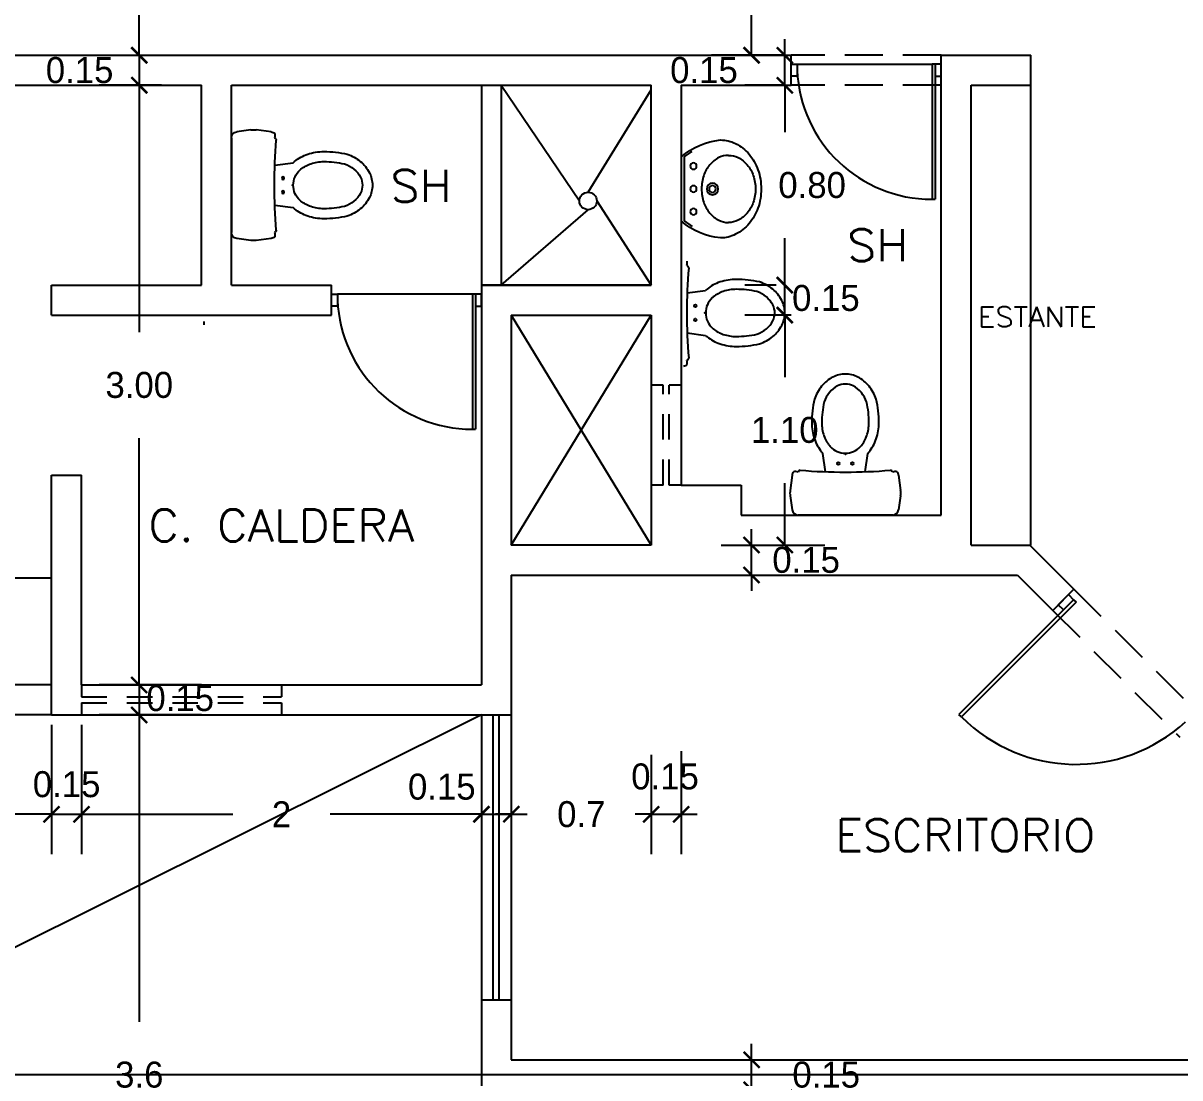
# Model space of a CAD drawing. Header units: millimetres. Extents: x 223 to 336, y 70 to 139.
# Drawn here: x 259.69 to 265.47, y 127.68 to 132.96 of the extents above; entities that cross this region are included whole.
import ezdxf

# ---------------------------------------------------------------- set-up
doc = ezdxf.new("R2010")
doc.units = ezdxf.units.MM
doc.linetypes.add('HIDDEN', pattern=[9.525, 6.35, -3.175])
doc.layers.add('COTAS', color=3, linetype='Continuous', lineweight=9)
for name, color, linetype in [('MUEBLES', 253, 'Continuous'), ('MUROS', 5, 'Continuous'), ('MUROS-BAJOS', 40, 'Continuous'), ('pisos', 8, 'Continuous'), ('PROYECCIONES', 6, 'HIDDEN'), ('PUERTAS', 2, 'Continuous'), ('TEXTOS', 4, 'Continuous')]:
    doc.layers.add(name, color=color, linetype=linetype)
doc.layers.add('VENTANAS', color=250, linetype='Continuous', plot=False)
doc.styles.add('ROMANS', font='romans.shx', dxfattribs={"height": 0.05})
doc.dimstyles.new('ISO-25', dxfattribs={"dimtxt": 0.13, "dimasz": 0.08, "dimexe": 0.2, "dimexo": 0.2, "dimgap": 0.2, "dimtad": 0, "dimtih": 1, "dimtoh": 1, "dimdec": 3, "dimdsep": 46, "dimtxsty": 'Standard', "dimblk": 'ARCHTICK', "dimcen": 3, "dimadec": 0, "dimazin": 0, "dimtfac": 1, "dimtdec": 3, "dimtmove": 0, "dimatfit": 3, "dimldrblk": 'ARCHTICK', "dimfxl": 1, "dimarcsym": 0})

# ---------------------------------------------------------------- blocks, each defined once
blk = doc.blocks.new('_ARCHTICK')
at = {"color": 0, "linetype": 'ByBlock', "const_width": 0.15}
blk.add_lwpolyline([(-0.5, -0.5), (0.5, 0.5)], dxfattribs=at)
blk = doc.blocks.new('*D211')
at = {"layer": 'COTAS', "color": 0, "lineweight": -2, "ltscale": 0.05, "transparency": 16777216}
for p, q in [((260.3788, 132.6458), (260.0672, 132.6458)), ((260.2672, 132.6458), (260.2672, 131.4108)), ((260.2672, 129.6458), (260.2672, 130.8808)), ((260.5788, 129.6458), (260.0672, 129.6458))]:
    blk.add_line(p, q, dxfattribs=at)
at = {"layer": 'Defpoints', "color": 0, "ltscale": 0.05, "transparency": 16777216}
for p in [(260.5788, 132.6458), (260.2672, 129.6458), (260.7788, 129.6458)]:
    blk.add_point(p, dxfattribs=at)
at = {"layer": 'COTAS', "color": 0, "lineweight": -2, "ltscale": 0.05, "transparency": 16777216, "xscale": 0.08, "yscale": 0.08, "zscale": 0.08}
for p, rotation in [((260.2672, 132.6458), 90), ((260.2672, 129.6458), 270)]:
    blk.add_blockref('_ARCHTICK', p, dxfattribs=dict(at, rotation=rotation))
at = {"layer": 'COTAS', "color": 0, "ltscale": 0.05, "transparency": 16777216, "insert": (260.2672, 131.1458), "char_height": 0.13, "attachment_point": 5}
blk.add_mtext('3.00', dxfattribs=at)
blk = doc.blocks.new('*D224')
at = {"layer": 'COTAS', "color": 0, "lineweight": -2, "ltscale": 0.05, "transparency": 16777216}
for p, q in [((260.2672, 129.6458), (260.2672, 129.7258)), ((260.5788, 129.6458), (260.0672, 129.6458)), ((260.2672, 129.6458), (260.2672, 129.4958)), ((260.2672, 129.6458), (260.2672, 129.4958)), ((260.5788, 129.4958), (260.0672, 129.4958)), ((260.2672, 129.4958), (260.2672, 129.4158))]:
    blk.add_line(p, q, dxfattribs=at)
at = {"layer": 'Defpoints', "color": 0, "ltscale": 0.05, "transparency": 16777216}
for p in [(260.7788, 129.6458), (260.2672, 129.4958), (260.7788, 129.4958)]:
    blk.add_point(p, dxfattribs=at)
at = {"layer": 'COTAS', "color": 0, "lineweight": -2, "ltscale": 0.05, "transparency": 16777216, "xscale": 0.08, "yscale": 0.08, "zscale": 0.08}
for p, rotation in [((260.2672, 129.6458), 270), ((260.2672, 129.4958), 90)]:
    blk.add_blockref('_ARCHTICK', p, dxfattribs=dict(at, rotation=rotation))
at = {"layer": 'COTAS', "color": 0, "ltscale": 0.05, "transparency": 16777216, "insert": (260.472, 129.5795), "char_height": 0.13, "attachment_point": 5}
blk.add_mtext('0.15', dxfattribs=at)
blk = doc.blocks.new('*D225')
at = {"layer": 'COTAS', "color": 0, "lineweight": -2, "ltscale": 0.05, "transparency": 16777216}
for p, q in [((260.5788, 129.4958), (260.0672, 129.4958)), ((260.2672, 129.4958), (260.2672, 127.9608)), ((260.2672, 125.8958), (260.2672, 127.4308)), ((260.5788, 125.8958), (260.0672, 125.8958))]:
    blk.add_line(p, q, dxfattribs=at)
at = {"layer": 'Defpoints', "color": 0, "ltscale": 0.05, "transparency": 16777216}
for p in [(260.7788, 129.4958), (260.2672, 125.8958), (260.7788, 125.8958)]:
    blk.add_point(p, dxfattribs=at)
at = {"layer": 'COTAS', "color": 0, "lineweight": -2, "ltscale": 0.05, "transparency": 16777216, "xscale": 0.08, "yscale": 0.08, "zscale": 0.08}
for p, rotation in [((260.2672, 129.4958), 90), ((260.2672, 125.8958), 270)]:
    blk.add_blockref('_ARCHTICK', p, dxfattribs=dict(at, rotation=rotation))
at = {"layer": 'COTAS', "color": 0, "ltscale": 0.05, "transparency": 16777216, "insert": (260.2672, 127.6958), "char_height": 0.13, "attachment_point": 5}
blk.add_mtext('3.6', dxfattribs=at)
blk = doc.blocks.new('*D234')
at = {"layer": 'COTAS', "color": 0, "lineweight": -2, "ltscale": 0.05, "transparency": 16777216}
for p, q in [((260.3788, 133.7958), (260.0672, 133.7958)), ((260.2672, 133.7958), (260.2672, 133.5608)), ((260.2672, 132.7958), (260.2672, 133.0308))]:
    blk.add_line(p, q, dxfattribs=at)
at = {"layer": 'Defpoints', "color": 0, "ltscale": 0.05, "transparency": 16777216}
for p in [(260.5788, 133.7958), (260.2672, 132.7958), (260.2672, 132.7958)]:
    blk.add_point(p, dxfattribs=at)
at = {"layer": 'COTAS', "color": 0, "lineweight": -2, "ltscale": 0.05, "transparency": 16777216, "xscale": 0.08, "yscale": 0.08, "zscale": 0.08}
for p, rotation in [((260.2672, 133.7958), 90), ((260.2672, 132.7958), 270)]:
    blk.add_blockref('_ARCHTICK', p, dxfattribs=dict(at, rotation=rotation))
at = {"layer": 'COTAS', "color": 0, "ltscale": 0.05, "transparency": 16777216, "insert": (260.2672, 133.2958), "char_height": 0.13, "attachment_point": 5}
blk.add_mtext('1.00', dxfattribs=at)
blk = doc.blocks.new('*D235')
at = {"layer": 'COTAS', "color": 0, "lineweight": -2, "ltscale": 0.05, "transparency": 16777216}
for p, q in [((260.2672, 132.7958), (260.2672, 132.8758)), ((260.2672, 132.7958), (260.2672, 132.6458)), ((260.2672, 132.7958), (260.2672, 132.6458)), ((260.3788, 132.6458), (260.0672, 132.6458)), ((260.2672, 132.6458), (260.2672, 132.5658))]:
    blk.add_line(p, q, dxfattribs=at)
at = {"layer": 'Defpoints', "color": 0, "ltscale": 0.05, "transparency": 16777216}
for p in [(260.2672, 132.7958), (260.2672, 132.6458), (260.5788, 132.6458)]:
    blk.add_point(p, dxfattribs=at)
at = {"layer": 'COTAS', "color": 0, "lineweight": -2, "ltscale": 0.05, "transparency": 16777216, "xscale": 0.08, "yscale": 0.08, "zscale": 0.08}
for p, rotation in [((260.2672, 132.7958), 270), ((260.2672, 132.6458), 90)]:
    blk.add_blockref('_ARCHTICK', p, dxfattribs=dict(at, rotation=rotation))
at = {"layer": 'COTAS', "color": 0, "ltscale": 0.05, "transparency": 16777216, "insert": (259.9688, 132.7208), "char_height": 0.13, "attachment_point": 5}
blk.add_mtext('0.15', dxfattribs=at)
blk = doc.blocks.new('*D242')
at = {"layer": 'COTAS', "color": 0, "lineweight": -2, "ltscale": 0.05, "transparency": 16777216}
for p, q in [((263.3308, 127.7708), (263.3308, 127.8508)), ((263.1788, 127.7708), (263.5308, 127.7708)), ((263.3308, 127.6208), (263.3308, 127.7708)), ((263.3308, 127.6208), (263.3308, 127.7708)), ((263.1788, 127.6208), (263.5308, 127.6208)), ((263.3308, 127.6208), (263.3308, 127.5408))]:
    blk.add_line(p, q, dxfattribs=at)
at = {"layer": 'Defpoints', "color": 0, "ltscale": 0.05, "transparency": 16777216}
for p in [(262.9788, 127.7708), (263.3308, 127.7708), (262.9788, 127.6208)]:
    blk.add_point(p, dxfattribs=at)
at = {"layer": 'COTAS', "color": 0, "lineweight": -2, "ltscale": 0.05, "transparency": 16777216, "xscale": 0.08, "yscale": 0.08, "zscale": 0.08}
for p, rotation in [((263.3308, 127.7708), 270), ((263.3308, 127.6208), 90)]:
    blk.add_blockref('_ARCHTICK', p, dxfattribs=dict(at, rotation=rotation))
at = {"layer": 'COTAS', "color": 0, "ltscale": 0.05, "transparency": 16777216, "insert": (263.7041, 127.6958), "char_height": 0.13, "attachment_point": 5}
blk.add_mtext('0.15', dxfattribs=at)
blk = doc.blocks.new('*D248')
at = {"layer": 'COTAS', "color": 0, "lineweight": -2, "ltscale": 0.05, "transparency": 16777216}
for p, q in [((263.3308, 130.3458), (263.3308, 130.4258)), ((263.1788, 130.3458), (263.5308, 130.3458)), ((263.3308, 130.1958), (263.3308, 130.3458)), ((263.3308, 130.1958), (263.3308, 130.3458)), ((263.1788, 130.1958), (263.5308, 130.1958)), ((263.3308, 130.1958), (263.3308, 130.1158))]:
    blk.add_line(p, q, dxfattribs=at)
at = {"layer": 'Defpoints', "color": 0, "ltscale": 0.05, "transparency": 16777216}
for p in [(262.9788, 130.3458), (263.3308, 130.3458), (262.9788, 130.1958)]:
    blk.add_point(p, dxfattribs=at)
at = {"layer": 'COTAS', "color": 0, "lineweight": -2, "ltscale": 0.05, "transparency": 16777216, "xscale": 0.08, "yscale": 0.08, "zscale": 0.08}
for p, rotation in [((263.3308, 130.3458), 270), ((263.3308, 130.1958), 90)]:
    blk.add_blockref('_ARCHTICK', p, dxfattribs=dict(at, rotation=rotation))
at = {"layer": 'COTAS', "color": 0, "ltscale": 0.05, "transparency": 16777216, "insert": (263.6038, 130.2708), "char_height": 0.13, "attachment_point": 5}
blk.add_mtext('0.15', dxfattribs=at)
blk = doc.blocks.new('*D249')
at = {"layer": 'COTAS', "color": 0, "lineweight": -2, "ltscale": 0.05, "transparency": 16777216}
for p, q in [((263.5288, 131.4958), (263.2971, 131.4958)), ((263.4971, 131.4958), (263.4971, 131.1858)), ((263.4971, 130.3458), (263.4971, 130.6558)), ((263.1788, 130.3458), (263.6971, 130.3458))]:
    blk.add_line(p, q, dxfattribs=at)
at = {"layer": 'Defpoints', "color": 0, "ltscale": 0.05, "transparency": 16777216}
for p in [(263.4971, 131.4958), (263.7288, 131.4958), (262.9788, 130.3458)]:
    blk.add_point(p, dxfattribs=at)
at = {"layer": 'COTAS', "color": 0, "lineweight": -2, "ltscale": 0.05, "transparency": 16777216, "xscale": 0.08, "yscale": 0.08, "zscale": 0.08}
for p, rotation in [((263.4971, 131.4958), 90), ((263.4971, 130.3458), 270)]:
    blk.add_blockref('_ARCHTICK', p, dxfattribs=dict(at, rotation=rotation))
at = {"layer": 'COTAS', "color": 0, "ltscale": 0.05, "transparency": 16777216, "insert": (263.4971, 130.9208), "char_height": 0.13, "attachment_point": 5}
blk.add_mtext('1.10', dxfattribs=at)
blk = doc.blocks.new('*D250')
at = {"layer": 'COTAS', "color": 0, "lineweight": -2, "ltscale": 0.05, "transparency": 16777216}
for p, q in [((263.495, 132.6458), (263.2971, 132.6458)), ((263.4971, 132.6458), (263.4971, 132.4108)), ((263.4971, 131.6458), (263.4971, 131.8808)), ((263.4538, 131.6458), (263.2971, 131.6458))]:
    blk.add_line(p, q, dxfattribs=at)
at = {"layer": 'Defpoints', "color": 0, "ltscale": 0.05, "transparency": 16777216}
for p in [(263.4971, 132.6458), (263.695, 132.6458), (263.6538, 131.6458)]:
    blk.add_point(p, dxfattribs=at)
at = {"layer": 'COTAS', "color": 0, "lineweight": -2, "ltscale": 0.05, "transparency": 16777216, "xscale": 0.08, "yscale": 0.08, "zscale": 0.08}
for p, rotation in [((263.4971, 132.6458), 90), ((263.4971, 131.6458), 270)]:
    blk.add_blockref('_ARCHTICK', p, dxfattribs=dict(at, rotation=rotation))
at = {"layer": 'COTAS', "color": 0, "ltscale": 0.05, "transparency": 16777216, "insert": (263.6338, 132.1458), "char_height": 0.13, "attachment_point": 5}
blk.add_mtext('0.80', dxfattribs=at)
blk = doc.blocks.new('*D251')
at = {"layer": 'COTAS', "color": 0, "lineweight": -2, "ltscale": 0.05, "transparency": 16777216}
for p, q in [((263.4971, 132.7958), (263.4971, 132.8758)), ((263.495, 132.7958), (263.2971, 132.7958)), ((263.4971, 132.6458), (263.4971, 132.7958)), ((263.4971, 132.6458), (263.4971, 132.7958)), ((263.4532, 132.6458), (263.2971, 132.6458)), ((263.4971, 132.6458), (263.4971, 132.5658))]:
    blk.add_line(p, q, dxfattribs=at)
at = {"layer": 'Defpoints', "color": 0, "ltscale": 0.05, "transparency": 16777216}
for p in [(263.4971, 132.7958), (263.695, 132.7958), (263.6532, 132.6458)]:
    blk.add_point(p, dxfattribs=at)
at = {"layer": 'COTAS', "color": 0, "lineweight": -2, "ltscale": 0.05, "transparency": 16777216, "xscale": 0.08, "yscale": 0.08, "zscale": 0.08}
for p, rotation in [((263.4971, 132.7958), 270), ((263.4971, 132.6458), 90)]:
    blk.add_blockref('_ARCHTICK', p, dxfattribs=dict(at, rotation=rotation))
at = {"layer": 'COTAS', "color": 0, "ltscale": 0.05, "transparency": 16777216, "insert": (263.0927, 132.7208), "char_height": 0.13, "attachment_point": 5}
blk.add_mtext('0.15', dxfattribs=at)
blk = doc.blocks.new('*D252')
at = {"layer": 'COTAS', "color": 0, "lineweight": -2, "ltscale": 0.05, "transparency": 16777216}
for p, q in [((263.2931, 133.7958), (263.5308, 133.7958)), ((263.3308, 133.7958), (263.3308, 133.5608)), ((263.3308, 132.7958), (263.3308, 133.0308)), ((263.3288, 132.7958), (263.1308, 132.7958))]:
    blk.add_line(p, q, dxfattribs=at)
at = {"layer": 'Defpoints', "color": 0, "ltscale": 0.05, "transparency": 16777216}
for p in [(263.0931, 133.7958), (263.3308, 133.7958), (263.5288, 132.7958)]:
    blk.add_point(p, dxfattribs=at)
at = {"layer": 'COTAS', "color": 0, "lineweight": -2, "ltscale": 0.05, "transparency": 16777216, "xscale": 0.08, "yscale": 0.08, "zscale": 0.08}
for p, rotation in [((263.3308, 133.7958), 90), ((263.3308, 132.7958), 270)]:
    blk.add_blockref('_ARCHTICK', p, dxfattribs=dict(at, rotation=rotation))
at = {"layer": 'COTAS', "color": 0, "ltscale": 0.05, "transparency": 16777216, "insert": (263.3308, 133.2958), "char_height": 0.13, "attachment_point": 5}
blk.add_mtext('1.00', dxfattribs=at)
blk = doc.blocks.new('*D255')
at = {"layer": 'COTAS', "color": 0, "lineweight": -2, "ltscale": 0.05, "transparency": 16777216}
for p, q in [((263.4971, 131.6458), (263.4971, 131.7258)), ((263.4538, 131.6458), (263.2971, 131.6458)), ((263.4971, 131.4958), (263.4971, 131.6458)), ((263.4971, 131.4958), (263.4971, 131.6458)), ((263.5288, 131.4958), (263.2971, 131.4958)), ((263.4971, 131.4958), (263.4971, 131.4158))]:
    blk.add_line(p, q, dxfattribs=at)
at = {"layer": 'Defpoints', "color": 0, "ltscale": 0.05, "transparency": 16777216}
for p in [(263.4971, 131.6458), (263.6538, 131.6458), (263.7288, 131.4958)]:
    blk.add_point(p, dxfattribs=at)
at = {"layer": 'COTAS', "color": 0, "lineweight": -2, "ltscale": 0.05, "transparency": 16777216, "xscale": 0.08, "yscale": 0.08, "zscale": 0.08}
for p, rotation in [((263.4971, 131.6458), 270), ((263.4971, 131.4958), 90)]:
    blk.add_blockref('_ARCHTICK', p, dxfattribs=dict(at, rotation=rotation))
at = {"layer": 'COTAS', "color": 0, "ltscale": 0.05, "transparency": 16777216, "insert": (263.7026, 131.5807), "char_height": 0.13, "attachment_point": 5}
blk.add_mtext('0.15', dxfattribs=at)
blk = doc.blocks.new('Waters02')
for p, q in [((-0.2369, 0), (0, 0)), ((0, 0), (0.2369, 0)), ((0.2369, 0), (0, 0)), ((-0.2763, -0.0968), (-0.2666, -0.0259)), ((0.2763, -0.0968), (0.2666, -0.0259)), ((-0.2665, -0.1989), (-0.2764, -0.1232)), ((0.2665, -0.1989), (0.2764, -0.1232)), ((-0.0999, -0.2168), (-0.1124, -0.3084)), ((0.1001, -0.2168), (0.1123, -0.3084))]:
    blk.add_line(p, q)
for points in [[(-0.1124, -0.3084, 0.013963), (-0.1187, -0.3158, 0.089637), (-0.1546, -0.3811, 0.081306), (-0.1679, -0.462, 0.056545), (-0.1546, -0.5792, 0.089637), (-0.1187, -0.6444, 0.104644), (-0.0624, -0.69, 0.118458), (0, -0.705, 0.108474)], [(-0.0754, -0.3421, 0.013963), (-0.0799, -0.3474, 0.089637), (-0.1073, -0.397, 0.081306), (-0.1179, -0.462, 0.055176), (-0.1065, -0.5655, 0.085892), (-0.0799, -0.6129, 0.104644), (-0.0397, -0.6455, 0.118458), (0, -0.655, 0.118458)], [(0, -0.705, 0.118458), (0.0624, -0.69, 0.104644), (0.1187, -0.6444, 0.089637), (0.1546, -0.5792, 0.056545), (0.1679, -0.462, 0.081306), (0.1546, -0.3811, 0.089637), (0.1187, -0.3158, 0.014084), (0.1123, -0.3084, 0.108474)], [(0, -0.655, 0.118458), (0.0397, -0.6455, 0.104644), (0.0799, -0.6129, 0.085892), (0.1065, -0.5655, 0.055176), (0.1179, -0.462, 0.081306), (0.1073, -0.397, 0.089637), (0.0799, -0.3474, 0.014084), (0.0753, -0.342, 0.014084)]]:
    blk.add_lwpolyline(points, format="xyb")
for centre in [(-0.0351, -0.2578), (0.0352, -0.2578)]:
    blk.add_circle(centre, 0.00635)
for centre, radius, start, end in [((-0.2369, -0.03), 0.03, 90, 172.23483), ((0.2369, -0.03), 0.03, 7.76517, 90), ((-0.1772, -0.1103), 0.1, 172.23483, 187.43141), ((0.1772, -0.1103), 0.1, 352.56859, 7.76517), ((-0.2368, -0.195), 0.03, 187.43141, 224.95324), ((-0.2492, -0.1825), 0.0348, 255.42526, 291.0227), ((-0.223, -0.2095), 0.0148, 201.68967, 259.56391), ((0.0001, -3.0244), 2.8094, 90.00157, 94.60914), ((0.0001, -3.0244), 2.8094, 85.39307, 90.00157), ((-0.0001, -3.0244), 2.8094, 85.39086, 89.99843), ((0.223, -0.2095), 0.0148, 280.43609, 338.31033), ((0.2492, -0.1825), 0.0348, 248.9773, 284.57474), ((0.2368, -0.195), 0.03, 315.04676, 352.56859), ((0, -0.4116), 0.1025, 42.73136, 137.3026)]:
    blk.add_arc(centre, radius, start, end)
blk.add_point((0, -0.305))
blk = doc.blocks.new('Lavats14')
for p, q in [((-0.16, 0), (0.16, 0)), ((-0.16, -0.014), (-0.1871, -0.0546)), ((-0.16, -0.014), (0.16, -0.014)), ((0.16, -0.014), (0.1871, -0.0546))]:
    blk.add_line(p, q)
for points in [[(-0.1679, -0.2366, -0.115976), (-0.1565, -0.1883, -0.104098), (-0.1206, -0.1429, -0.090776), (-0.0674, -0.113, -0.083177), (0, -0.1017, -0.083177), (0.0674, -0.113, -0.090776), (0.1206, -0.1429, -0.104098), (0.1565, -0.1883, -0.115976), (0.1679, -0.2366, -0.115976)], [(-0.245, -0.1961, 0.115976), (-0.2271, -0.2721, 0.104098), (-0.1732, -0.3402, 0.090776), (-0.0957, -0.3839, 0.083177), (0, -0.4, 0.083177), (0.0957, -0.3839, 0.090776), (0.1732, -0.3402, 0.104098), (0.2271, -0.2721, 0.115976), (0.245, -0.1961, 0.115976)], [(-0.1679, -0.2366, 0.115976), (-0.1565, -0.285, 0.104098), (-0.1206, -0.3304, 0.090776), (-0.0674, -0.3603, 0.083177), (0, -0.3716, 0.083177), (0.0674, -0.3603, 0.090776), (0.1206, -0.3304, 0.104098), (0.1565, -0.285, 0.115976), (0.1679, -0.2366, 0.115976)]]:
    blk.add_lwpolyline(points, format="xyb")
for centre, radius in [((-0.1144, -0.0613), 0.016), ((0, -0.0613), 0.016), ((0.1138, -0.0613), 0.016), ((0, -0.1564), 0.029), ((0, -0.1564), 0.0172)]:
    blk.add_circle(centre, radius)
for centre, start, end in [((0.0997, -0.229), 138.58883, 174.53727), ((-0.0997, -0.229), 5.46273, 41.41117)]:
    blk.add_arc(centre, 0.3463, start, end)
blk = doc.blocks.new('*D280')
at = {"layer": 'COTAS', "color": 0, "lineweight": -2, "ltscale": 0.05, "transparency": 16777216}
for p, q in [((259.8288, 129.4458), (259.8288, 128.7988)), ((258.0288, 129.3886), (258.0288, 128.7988)), ((258.0288, 128.9988), (258.6204, 128.9988)), ((259.8288, 128.9988), (259.2371, 128.9988))]:
    blk.add_line(p, q, dxfattribs=at)
at = {"layer": 'Defpoints', "color": 0, "ltscale": 0.05, "transparency": 16777216}
for p in [(259.8288, 129.6458), (258.0288, 129.5886), (259.8288, 128.9988)]:
    blk.add_point(p, dxfattribs=at)
at = {"layer": 'COTAS', "color": 0, "lineweight": -2, "ltscale": 0.05, "transparency": 16777216, "xscale": 0.08, "yscale": 0.08, "zscale": 0.08, "rotation": 180}
blk.add_blockref('_ARCHTICK', (258.0288, 128.9988), dxfattribs=at)
at = {"layer": 'COTAS', "color": 0, "lineweight": -2, "ltscale": 0.05, "transparency": 16777216, "xscale": 0.08, "yscale": 0.08, "zscale": 0.08}
blk.add_blockref('_ARCHTICK', (259.8288, 128.9988), dxfattribs=at)
at = {"layer": 'COTAS', "color": 0, "ltscale": 0.05, "transparency": 16777216, "insert": (258.9288, 128.9988), "char_height": 0.13, "attachment_point": 5}
blk.add_mtext('1.8', dxfattribs=at)
blk = doc.blocks.new('*D281')
at = {"layer": 'COTAS', "color": 0, "lineweight": -2, "ltscale": 0.05, "transparency": 16777216}
for p, q in [((259.8288, 129.4458), (259.8288, 128.7988)), ((259.9788, 129.4458), (259.9788, 128.7988)), ((259.8288, 128.9988), (259.7488, 128.9988)), ((259.8288, 128.9988), (259.9788, 128.9988)), ((259.9788, 128.9988), (260.0588, 128.9988))]:
    blk.add_line(p, q, dxfattribs=at)
at = {"layer": 'Defpoints', "color": 0, "ltscale": 0.05, "transparency": 16777216}
for p in [(259.8288, 129.6458), (259.9788, 129.6458), (259.9788, 128.9988)]:
    blk.add_point(p, dxfattribs=at)
at = {"layer": 'COTAS', "color": 0, "lineweight": -2, "ltscale": 0.05, "transparency": 16777216, "xscale": 0.08, "yscale": 0.08, "zscale": 0.08}
blk.add_blockref('_ARCHTICK', (259.8288, 128.9988), dxfattribs=at)
at = {"layer": 'COTAS', "color": 0, "lineweight": -2, "ltscale": 0.05, "transparency": 16777216, "xscale": 0.08, "yscale": 0.08, "zscale": 0.08, "rotation": 180}
blk.add_blockref('_ARCHTICK', (259.9788, 128.9988), dxfattribs=at)
at = {"layer": 'COTAS', "color": 0, "ltscale": 0.05, "transparency": 16777216, "insert": (259.9038, 129.1486), "char_height": 0.13, "attachment_point": 5}
blk.add_mtext('0.15', dxfattribs=at)
blk = doc.blocks.new('*D282')
at = {"layer": 'COTAS', "color": 0, "lineweight": -2, "ltscale": 0.05, "transparency": 16777216}
for p, q in [((259.9788, 129.4458), (259.9788, 128.7988)), ((261.9788, 129.2715), (261.9788, 128.7988)), ((259.9788, 128.9988), (260.7354, 128.9988)), ((261.9788, 128.9988), (261.2221, 128.9988))]:
    blk.add_line(p, q, dxfattribs=at)
at = {"layer": 'Defpoints', "color": 0, "ltscale": 0.05, "transparency": 16777216}
for p in [(259.9788, 129.6458), (261.9788, 129.4715), (261.9788, 128.9988)]:
    blk.add_point(p, dxfattribs=at)
at = {"layer": 'COTAS', "color": 0, "lineweight": -2, "ltscale": 0.05, "transparency": 16777216, "xscale": 0.08, "yscale": 0.08, "zscale": 0.08, "rotation": 180}
blk.add_blockref('_ARCHTICK', (259.9788, 128.9988), dxfattribs=at)
at = {"layer": 'COTAS', "color": 0, "lineweight": -2, "ltscale": 0.05, "transparency": 16777216, "xscale": 0.08, "yscale": 0.08, "zscale": 0.08}
blk.add_blockref('_ARCHTICK', (261.9788, 128.9988), dxfattribs=at)
at = {"layer": 'COTAS', "color": 0, "ltscale": 0.05, "transparency": 16777216, "insert": (260.9788, 128.9988), "char_height": 0.13, "attachment_point": 5}
blk.add_mtext('2', dxfattribs=at)
blk = doc.blocks.new('*D290')
at = {"layer": 'COTAS', "color": 0, "lineweight": -2, "ltscale": 0.05, "transparency": 16777216}
for p, q in [((261.9788, 129.2958), (261.9788, 128.7988)), ((262.1288, 129.2958), (262.1288, 128.7988)), ((261.9788, 128.9988), (261.8988, 128.9988)), ((261.9788, 128.9988), (262.1288, 128.9988)), ((262.1288, 128.9988), (262.2088, 128.9988))]:
    blk.add_line(p, q, dxfattribs=at)
at = {"layer": 'Defpoints', "color": 0, "ltscale": 0.05, "transparency": 16777216}
for p in [(261.9788, 129.4958), (262.1288, 129.4958), (262.1288, 128.9988)]:
    blk.add_point(p, dxfattribs=at)
at = {"layer": 'COTAS', "color": 0, "lineweight": -2, "ltscale": 0.05, "transparency": 16777216, "xscale": 0.08, "yscale": 0.08, "zscale": 0.08}
blk.add_blockref('_ARCHTICK', (261.9788, 128.9988), dxfattribs=at)
at = {"layer": 'COTAS', "color": 0, "lineweight": -2, "ltscale": 0.05, "transparency": 16777216, "xscale": 0.08, "yscale": 0.08, "zscale": 0.08, "rotation": 180}
blk.add_blockref('_ARCHTICK', (262.1288, 128.9988), dxfattribs=at)
at = {"layer": 'COTAS', "color": 0, "ltscale": 0.05, "transparency": 16777216, "insert": (261.781, 129.1363), "char_height": 0.13, "attachment_point": 5}
blk.add_mtext('0.15', dxfattribs=at)
blk = doc.blocks.new('*D297')
at = {"layer": 'COTAS', "color": 0, "lineweight": -2, "ltscale": 0.05, "transparency": 16777216}
for p, q in [((262.1288, 130.1458), (262.1288, 128.7988)), ((262.8288, 129.2958), (262.8288, 128.7988)), ((262.1288, 128.9988), (262.0488, 128.9988)), ((262.1288, 128.9988), (262.1596, 128.9988)), ((262.8288, 128.9988), (262.7979, 128.9988)), ((262.8288, 128.9988), (262.9088, 128.9988))]:
    blk.add_line(p, q, dxfattribs=at)
at = {"layer": 'Defpoints', "color": 0, "ltscale": 0.05, "transparency": 16777216}
for p in [(262.1288, 130.3458), (262.8288, 129.4958), (262.8288, 128.9988)]:
    blk.add_point(p, dxfattribs=at)
at = {"layer": 'COTAS', "color": 0, "lineweight": -2, "ltscale": 0.05, "transparency": 16777216, "xscale": 0.08, "yscale": 0.08, "zscale": 0.08}
blk.add_blockref('_ARCHTICK', (262.1288, 128.9988), dxfattribs=at)
at = {"layer": 'COTAS', "color": 0, "lineweight": -2, "ltscale": 0.05, "transparency": 16777216, "xscale": 0.08, "yscale": 0.08, "zscale": 0.08, "rotation": 180}
blk.add_blockref('_ARCHTICK', (262.8288, 128.9988), dxfattribs=at)
at = {"layer": 'COTAS', "color": 0, "ltscale": 0.05, "transparency": 16777216, "insert": (262.4788, 128.9988), "char_height": 0.13, "attachment_point": 5}
blk.add_mtext('0.7', dxfattribs=at)
blk = doc.blocks.new('*D298')
at = {"layer": 'COTAS', "color": 0, "lineweight": -2, "ltscale": 0.05, "transparency": 16777216}
for p, q in [((262.8288, 129.2958), (262.8288, 128.7988)), ((262.9788, 129.3151), (262.9788, 128.7988)), ((262.8288, 128.9988), (262.7488, 128.9988)), ((262.8288, 128.9988), (262.9788, 128.9988)), ((262.9788, 128.9988), (263.0588, 128.9988))]:
    blk.add_line(p, q, dxfattribs=at)
at = {"layer": 'Defpoints', "color": 0, "ltscale": 0.05, "transparency": 16777216}
for p in [(262.8288, 129.4958), (262.9788, 129.5151), (262.9788, 128.9988)]:
    blk.add_point(p, dxfattribs=at)
at = {"layer": 'COTAS', "color": 0, "lineweight": -2, "ltscale": 0.05, "transparency": 16777216, "xscale": 0.08, "yscale": 0.08, "zscale": 0.08}
blk.add_blockref('_ARCHTICK', (262.8288, 128.9988), dxfattribs=at)
at = {"layer": 'COTAS', "color": 0, "lineweight": -2, "ltscale": 0.05, "transparency": 16777216, "xscale": 0.08, "yscale": 0.08, "zscale": 0.08, "rotation": 180}
blk.add_blockref('_ARCHTICK', (262.9788, 128.9988), dxfattribs=at)
at = {"layer": 'COTAS', "color": 0, "ltscale": 0.05, "transparency": 16777216, "insert": (262.8978, 129.1874), "char_height": 0.13, "attachment_point": 5}
blk.add_mtext('0.15', dxfattribs=at)
blk = doc.blocks.new('A$C235B6341')
for p, q in [((0.1666, 0.4882), (0.1541, 0.3966)), ((0.3666, 0.4882), (0.3788, 0.3966))]:
    blk.add_line(p, q)
for points in [[(0.1541, 0.3966, 0.013963), (0.1478, 0.3892, 0.089637), (0.1119, 0.3239, 0.081306), (0.0986, 0.243, 0.056545), (0.1119, 0.1258, 0.089637), (0.1478, 0.0606, 0.104644), (0.2041, 0.015, 0.118458), (0.2665, 0, 0.108474)], [(0.1911, 0.3629, 0.013963), (0.1866, 0.3576, 0.089637), (0.1592, 0.308, 0.081306), (0.1486, 0.243, 0.055176), (0.16, 0.1395, 0.085892), (0.1866, 0.0921, 0.104644), (0.2268, 0.0595, 0.118458), (0.2665, 0.05, 0.118458)], [(0.2665, 0, 0.118458), (0.3289, 0.015, 0.104644), (0.3852, 0.0606, 0.089637), (0.4211, 0.1258, 0.056545), (0.4344, 0.243, 0.081306), (0.4211, 0.3239, 0.089637), (0.3852, 0.3892, 0.014084), (0.3788, 0.3966, 0.108474)], [(0.2665, 0.05, 0.118458), (0.3062, 0.0595, 0.104644), (0.3464, 0.0921, 0.085892), (0.373, 0.1395, 0.055176), (0.3844, 0.243, 0.081306), (0.3738, 0.308, 0.089637), (0.3464, 0.3576, 0.014084), (0.3418, 0.363, 0.014084)]]:
    blk.add_lwpolyline(points, format="xyb")
for centre in [(0.2314, 0.4472), (0.3017, 0.4472)]:
    blk.add_circle(centre, 0.00635)
for centre, radius, start, end in [((0.0297, 0.51), 0.03, 187.43141, 224.95324), ((0.0173, 0.5225), 0.0348, 255.42526, 291.0227), ((0.0435, 0.4955), 0.0148, 201.68967, 259.56391), ((0.2666, -2.3194), 2.8094, 90.00157, 94.60914), ((0.2666, -2.3194), 2.8094, 85.39307, 90.00157), ((0.2664, -2.3194), 2.8094, 85.39086, 89.99843), ((0.4895, 0.4955), 0.0148, 280.43609, 338.31033), ((0.5157, 0.5225), 0.0348, 248.9773, 284.57474), ((0.2665, 0.2934), 0.1025, 42.73136, 137.3026)]:
    blk.add_arc(centre, radius, start, end)
blk.add_point((0.2665, 0.4))

msp = doc.modelspace()

# ---------------------------------------------------------------- linework, layer by layer
at = {"layer": 'MUEBLES'}
msp.add_lwpolyline([(259.82876, 130.1805), (258.7132, 130.1805), (258.7132, 129.64582)], dxfattribs=at)
at = {"layer": 'MUROS'}
for p, q in [((258.62876, 132.79582), (263.52876, 132.79582)), ((262.82876, 132.79582), (263.52876, 132.79582)), ((264.27876, 132.79582), (264.72876, 132.79582)), ((258.69089, 132.64582), (260.57876, 132.64582)), ((260.72876, 132.64582), (262.82876, 132.64582)), ((262.97876, 132.64582), (263.52876, 132.64582)), ((264.42876, 132.64582), (264.72876, 132.64582)), ((259.82876, 131.64582), (260.57876, 131.64582)), ((260.72876, 131.64582), (261.22876, 131.64582)), ((262.82876, 131.64582), (261.97876, 131.64582)), ((261.97876, 131.64582), (262.82876, 131.64582)), ((259.82876, 131.49582), (261.22876, 131.49582)), ((262.12876, 131.49582), (262.82876, 131.49582)), ((259.82876, 130.69582), (259.97876, 130.69582)), ((262.97876, 130.64582), (263.27876, 130.64582)), ((263.27876, 130.49582), (264.27876, 130.49582)), ((264.42876, 130.34582), (264.72313, 130.34582)), ((262.12876, 130.19582), (264.66099, 130.19582)), ((259.97876, 129.64582), (261.97876, 129.64582)), ((259.82876, 129.49582), (262.12876, 129.49582)), ((261.97876, 128.07082), (262.12876, 128.07082)), ((262.12876, 127.77082), (266.47876, 127.77082))]:
    msp.add_line(p, q, dxfattribs=at)
at = {"layer": 'MUROS', "ltscale": 0.05}
for p, q in [((263.52876, 132.64582), (263.52876, 132.79582)), ((264.27876, 132.64582), (264.27876, 132.79582)), ((264.72876, 132.65302), (264.72876, 132.79582)), ((260.57876, 131.64582), (260.57876, 132.64582)), ((260.72876, 131.64582), (260.72876, 132.64582)), ((262.82876, 131.64582), (262.82876, 132.64582)), ((262.97876, 132.64582), (262.97876, 130.64582)), ((264.27876, 130.49582), (264.27876, 132.64582)), ((264.42876, 130.34582), (264.42876, 132.64582)), ((259.82876, 131.49582), (259.82876, 131.64582)), ((261.22876, 131.49582), (261.22876, 131.64582)), ((261.22876, 131.49582), (261.22876, 131.64582)), ((261.97876, 131.64582), (261.97876, 130.19582)), ((262.12876, 131.49582), (262.12876, 130.34582)), ((262.82876, 131.49582), (262.82876, 130.34582)), ((259.82876, 129.49582), (259.82876, 130.69582)), ((259.97876, 129.64582), (259.97876, 130.69582)), ((263.27876, 130.64582), (263.27876, 130.49582)), ((262.82876, 130.34582), (262.12876, 130.34582)), ((264.72313, 130.34582), (264.94384, 130.12511)), ((261.97876, 130.19582), (261.97876, 129.64582)), ((261.97876, 130.19582), (261.97876, 129.64582)), ((262.12876, 130.19582), (262.12876, 129.49582)), ((264.66099, 130.19582), (264.83777, 130.01904)), ((264.94384, 130.12511), (264.83777, 130.01904)), ((262.12876, 129.64582), (262.12876, 129.49582)), ((261.97876, 128.07082), (261.97876, 127.32082)), ((262.12876, 128.07082), (262.12876, 127.77082))]:
    msp.add_line(p, q, dxfattribs=at)
at = {"layer": 'MUROS-BAJOS', "ltscale": 0.05}
for p, q in [((259.82876, 129.64582), (258.02876, 129.64582)), ((259.82876, 129.49582), (258.02876, 129.49582)), ((261.97876, 129.49582), (261.97876, 128.07082)), ((262.12876, 129.49582), (262.12876, 128.07082))]:
    msp.add_line(p, q, dxfattribs=at)
at = {"layer": 'pisos', "ltscale": 0.05}
for p, q in [((263.55876, 132.75082), (264.23376, 132.75082)), ((264.72876, 130.34582), (264.72876, 132.65302)), ((261.97876, 132.64582), (261.97876, 131.64582)), ((262.07876, 132.64582), (262.07876, 131.64582)), ((262.07876, 132.64582), (262.46962, 132.06671)), ((262.51309, 132.11018), (262.82876, 132.62261)), ((262.07876, 131.64582), (262.51309, 132.02324)), ((262.55656, 132.06671), (262.82876, 131.64582)), ((261.93376, 131.60082), (261.25876, 131.60082)), ((262.12876, 131.49582), (262.82876, 130.34582)), ((262.12876, 130.34582), (262.82876, 131.49582)), ((261.97876, 129.49582), (256.39473, 126.71147)), ((261.97876, 129.49582), (261.97876, 125.89582)), ((262.12876, 129.49582), (262.12876, 129.49582))]:
    msp.add_line(p, q, dxfattribs=at)
at = {"layer": 'pisos', "color": 6, "ltscale": 0.05}
msp.add_line((284.10929, 127.69582), (239.99085, 127.69582), dxfattribs=at)
at = {"layer": 'pisos', "ltscale": 0.05}
msp.add_circle((262.51309, 132.06671), 0.04347, dxfattribs=at)
at = {"layer": 'PROYECCIONES', "ltscale": 0.03}
for p, q in [((264.27876, 132.79582), (263.52876, 132.79582)), ((264.27876, 132.64582), (263.52876, 132.64582)), ((264.94384, 130.12511), (265.57926, 129.49137)), ((264.83777, 130.01904), (265.47319, 129.3853))]:
    msp.add_line(p, q, dxfattribs=at)
at = {"layer": 'PROYECCIONES', "ltscale": 0.02}
for p, q in [((262.88876, 131.14582), (262.82876, 131.14582)), ((262.88876, 130.64582), (262.88876, 131.14582)), ((262.97876, 131.14582), (262.91876, 131.14582)), ((262.91876, 130.64582), (262.91876, 131.14582)), ((262.88876, 130.64582), (262.82876, 130.64582)), ((262.97876, 130.64582), (262.91876, 130.64582)), ((259.97876, 129.64582), (259.97876, 129.58582)), ((260.97876, 129.64582), (260.97876, 129.58582)), ((259.97876, 129.58582), (260.97876, 129.58582)), ((259.97876, 129.55582), (260.97876, 129.55582)), ((259.97876, 129.55582), (259.97876, 129.49582)), ((260.97876, 129.55582), (260.97876, 129.49582))]:
    msp.add_line(p, q, dxfattribs=at)
at = {"layer": 'PUERTAS', "color": 1}
for p, q in [((264.23376, 132.75082), (264.23376, 132.07515)), ((264.24876, 132.75082), (264.23376, 132.75082)), ((264.24876, 132.75082), (264.24876, 132.07515)), ((264.23376, 132.07515), (264.24876, 132.07515)), ((261.94876, 131.60082), (261.93376, 131.60082)), ((261.93376, 131.60082), (261.93376, 130.92515)), ((261.94876, 131.60082), (261.94876, 130.92515)), ((260.59247, 131.44782), (260.59247, 131.46382)), ((261.93376, 130.92515), (261.94876, 130.92515)), ((264.94172, 130.07207), (264.36839, 129.49875)), ((264.95444, 130.05935), (264.38112, 129.48602)), ((264.94172, 130.07207), (264.95444, 130.05935)), ((264.38112, 129.48602), (264.36839, 129.49875))]:
    msp.add_line(p, q, dxfattribs=at)
for points in [[(263.52876, 132.75082), (263.55876, 132.75082), (263.55876, 132.69082), (263.52876, 132.69082)], [(264.27876, 132.75082), (264.24876, 132.75082), (264.24876, 132.69082), (264.27876, 132.69082)], [(261.22876, 131.60082), (261.25876, 131.60082), (261.25876, 131.54082), (261.22876, 131.54082)], [(261.97876, 131.60082), (261.94876, 131.60082), (261.94876, 131.54082), (261.97876, 131.54082)], [(264.91626, 130.09753), (264.94172, 130.07207), (264.8908, 130.02116), (264.86535, 130.04662)]]:
    msp.add_lwpolyline(points, close=True, dxfattribs=at)
at = {"layer": 'PUERTAS'}
for centre, radius, start, end in [((264.23376, 132.75082), 0.67567, 182.544804, 270), ((261.93376, 131.60082), 0.67567, 182.544804, 270), ((264.95444, 130.05935), 0.8108, 225, 312.455196)]:
    msp.add_arc(centre, radius, start, end, dxfattribs=at)
at = {"layer": 'VENTANAS', "ltscale": 0.05}
for p, q in [((262.03876, 128.07082), (262.03876, 129.49582)), ((262.06876, 128.07082), (262.06876, 129.49582))]:
    msp.add_line(p, q, dxfattribs=at)

# ---------------------------------------------------------------- block references
at = {"layer": 'MUEBLES', "ltscale": 0.05, "xscale": -1}
for name, p, rotation in [('Waters02', (260.72876, 132.14582), 90.00000000000648), ('Lavats14', (262.97876, 132.12702), 90)]:
    msp.add_blockref(name, p, dxfattribs=dict(at, rotation=rotation))
at = {"layer": 'MUEBLES', "ltscale": 0.05, "rotation": 180}
msp.add_blockref('Waters02', (263.80009, 130.49582), dxfattribs=at)
at = {"layer": 'TEXTOS', "ltscale": 0.05, "rotation": 90}
msp.add_blockref('A$C235B6341', (263.49707, 131.2404), dxfattribs=at)

# ---------------------------------------------------------------- texts
at = {"layer": 'TEXTOS', "style": 'ROMANS', "width": 1.065916}
for s, height, p in [('SH', 0.16, (261.52331, 132.06196)), ('SH', 0.16, (263.80851, 131.7657)), ('ESTANTE', 0.1, (264.46339, 131.437)), ('C. CALDERA', 0.16, (260.31268, 130.3642)), ('ESCRITORIO', 0.16, (263.74911, 128.81373))]:
    msp.add_text(s, height=height, dxfattribs=at).set_placement(p)

# ---------------------------------------------------------------- dimensions: what is measured, and where the dimension line sits
at = {"layer": 'COTAS', "ltscale": 0.05}
for base, p1, p2, text, picture, middle in [((260.26719, 132.79582), (260.57876, 133.79582), (260.26719, 132.79582), '1.00', '*D234', (260.26719, 133.29582)), ((263.33083, 133.79582), (263.52876, 132.79582), (263.09312, 133.79582), '1.00', '*D252', (263.33083, 133.29582)), ((260.26719, 129.64582), (260.57876, 132.64582), (260.77876, 129.64582), '3.00', '*D211', (260.26719, 131.14582)), ((263.49707, 131.49582), (262.97876, 130.34582), (263.72876, 131.49582), '1.10', '*D249', (263.49707, 130.92082))]:
    dim = msp.add_linear_dim(base=base, p1=p1, p2=p2, angle=90, text=text, dimstyle='ISO-25', override={"dimscale": 1, "dimtmove": 1}, dxfattribs=at)
    dim.commit()
    dim.dimension.update_dxf_attribs({"geometry": picture, "text_midpoint": middle})
for base, p1, p2, picture, middle in [((260.26719, 132.64582), (260.26719, 132.79582), (260.57876, 132.64582), '*D235', (259.96877, 132.72082)), ((263.49707, 132.79582), (263.65324, 132.64582), (263.69499, 132.79582), '*D251', (263.09265, 132.72082)), ((263.49707, 131.64582), (263.72876, 131.49582), (263.65376, 131.64582), '*D255', (263.70261, 131.58065)), ((263.33083, 130.34582), (262.97876, 130.19582), (262.97876, 130.34582), '*D248', (263.6038, 130.27082)), ((260.26719, 129.49582), (260.77876, 129.64582), (260.77876, 129.49582), '*D224', (260.47198, 129.57953)), ((263.33083, 127.77082), (262.97876, 127.62082), (262.97876, 127.77082), '*D242', (263.7041, 127.69582))]:
    dim = msp.add_linear_dim(base=base, p1=p1, p2=p2, angle=90, dimstyle='ISO-25', override={"dimscale": 1, "dimtmove": 1}, dxfattribs=at)
    dim.commit()
    dim.dimension.update_dxf_attribs({"geometry": picture, "text_midpoint": middle, "dimtype": 160})
dim = msp.add_linear_dim(base=(263.49707, 132.64582), p1=(263.65376, 131.64582), p2=(263.69499, 132.64582), angle=90, text='0.80', dimstyle='ISO-25', override={"dimscale": 1, "dimtmove": 1}, dxfattribs=at)
dim.commit()
dim.dimension.update_dxf_attribs({"geometry": '*D250', "text_midpoint": (263.63381, 132.14582), "dimtype": 160})
for base, p1, p2, override, picture, middle in [((262.82876, 128.99883), (262.12876, 130.34582), (262.82876, 129.49582), {"dimscale": 1, "dimtmove": 1}, '*D297', (262.47876, 128.99883)), ((259.82876, 128.99883), (258.02876, 129.58859), (259.82876, 129.64582), {"dimscale": 1, "dimtmove": 1}, '*D280', (258.92876, 128.99883)), ((261.97876, 128.99883), (259.97876, 129.64582), (261.97876, 129.47152), {"dimscale": 1, "dimgap": 0.2, "dimtmove": 1}, '*D282', (260.97876, 128.99883))]:
    dim = msp.add_linear_dim(base=base, p1=p1, p2=p2, dimstyle='ISO-25', override=override, dxfattribs=at)
    dim.commit()
    dim.dimension.update_dxf_attribs({"geometry": picture, "text_midpoint": middle})
for base, p1, p2, picture, middle in [((259.97876, 128.99883), (259.82876, 129.64582), (259.97876, 129.64582), '*D281', (259.90376, 129.14864)), ((262.12876, 128.99883), (261.97876, 129.49582), (262.12876, 129.49582), '*D290', (261.78104, 129.13634)), ((262.97876, 128.99883), (262.82876, 129.49582), (262.97876, 129.51513), '*D298', (262.89783, 129.18739))]:
    dim = msp.add_linear_dim(base=base, p1=p1, p2=p2, dimstyle='ISO-25', override={"dimscale": 1, "dimtmove": 1}, dxfattribs=at)
    dim.commit()
    dim.dimension.update_dxf_attribs({"geometry": picture, "text_midpoint": middle, "dimtype": 160})
dim = msp.add_linear_dim(base=(260.26719, 125.89582), p1=(260.77876, 129.49582), p2=(260.77876, 125.89582), angle=90, dimstyle='ISO-25', override={"dimscale": 1, "dimtmove": 1}, dxfattribs=at)
dim.commit()
dim.dimension.update_dxf_attribs({"geometry": '*D225', "text_midpoint": (260.26719, 127.69582)})

doc.saveas('drawing.dxf')
